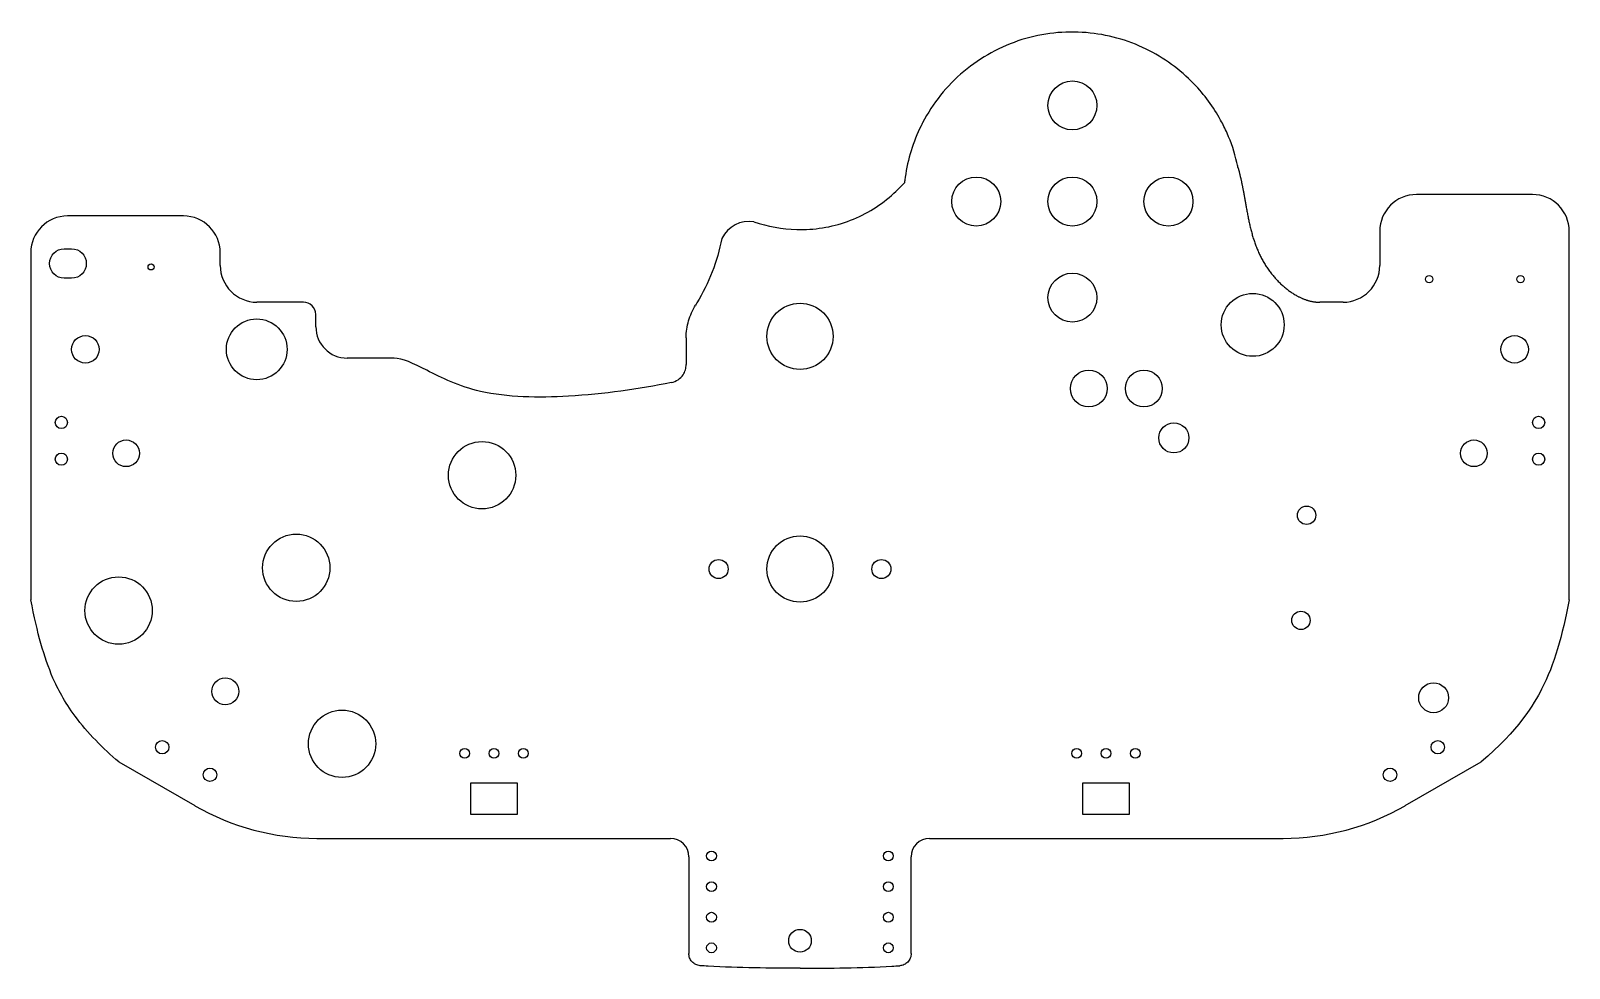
# Model space of a CAD drawing. Header units: millimetres. Extents: x -63 to 63, y -41 to 36.
import ezdxf

# ---------------------------------------------------------------- set-up
doc = ezdxf.new("R2010")
doc.units = ezdxf.units.MM
doc.layers.get('0').update_dxf_attribs({"linetype": 'CONTINUOUS'})

msp = doc.modelspace()

# ---------------------------------------------------------------- linework, layer by layer
for p, q in [((59.84, 22.13), (50.36, 22.13)), ((-50.36, 20.38), (-59.84, 20.38)), ((47.36, 19.13), (47.36, 16.34)), ((62.84, -10.96), (62.84, 19.13)), ((-62.84, 17.38), (-62.84, -10.96)), ((-47.36, 16.34), (-47.36, 17.38)), ((-40.56, 13.34), (-44.36, 13.34)), ((44.36, 13.34), (42.46, 13.34)), ((-39.56, 11.34), (-39.56, 12.34)), ((-9.3, 10.44), (-9.3, 8.26)), ((-33.16, 8.77), (-36.98, 8.77)), ((-55.64, -24.2), (-49.43, -27.77)), ((49.43, -27.77), (55.64, -24.2)), ((-39.46, -30.44), (-10.58, -30.44)), ((10.58, -30.44), (39.46, -30.44)), ((-9.08, -31.94), (-9.08, -39.84)), ((9.08, -39.84), (9.08, -31.94))]:
    msp.add_line(p, q)
msp.add_lwpolyline([(-59.5, 15.3), (-60.1, 15.3, -1), (-60.1, 17.7), (-59.5, 17.7, -1)], format="xyb", close=True)
for points in [[(-23.1, -25.9), (-23.1, -28.5), (-26.9, -28.5), (-26.9, -25.9)], [(26.9, -25.9), (26.9, -28.5), (23.1, -28.5), (23.1, -25.9)]]:
    msp.add_lwpolyline(points, close=True)
for centre, radius in [((22.25, 29.41), 2), ((14.4, 21.56), 2), ((22.25, 21.56), 2), ((30.1, 21.56), 2), ((-53.01, 16.22), 0.25), ((22.25, 13.71), 2), ((51.4, 15.22), 0.3), ((58.85, 15.22), 0.3), ((36.98, 11.49), 2.57), ((0, 10.55), 2.7), ((-44.38, 9.49), 2.48), ((-58.38, 9.49), 1.12), ((58.38, 9.49), 1.12), ((23.59, 6.29), 1.5), ((28.09, 6.29), 1.5), ((-60.34, 3.52), 0.5), ((60.34, 3.52), 0.5), ((30.54, 2.26), 1.23), ((-55.05, 1), 1.09), ((-25.97, -0.79), 2.75), ((55.05, 1), 1.09), ((-60.34, 0.52), 0.5), ((60.34, 0.52), 0.5), ((41.38, -4.06), 0.75), ((-41.15, -8.35), 2.75), ((0, -8.45), 2.7), ((-6.65, -8.45), 0.779), ((6.65, -8.45), 0.779), ((-55.66, -11.84), 2.75), ((40.92, -12.64), 0.75), ((-46.95, -18.44), 1.1), ((51.76, -18.96), 1.22), ((-37.41, -22.72), 2.75), ((-52.1, -23), 0.55), ((52.1, -23), 0.55), ((-27.4, -23.5), 0.4), ((-25, -23.5), 0.4), ((-22.6, -23.5), 0.4), ((22.6, -23.5), 0.4), ((25, -23.5), 0.4), ((27.4, -23.5), 0.4), ((-48.2, -25.25), 0.55), ((48.2, -25.25), 0.55), ((-7.23, -31.88), 0.4), ((7.22, -31.88), 0.4), ((-7.23, -34.38), 0.4), ((7.22, -34.38), 0.4), ((-7.23, -36.88), 0.4), ((7.22, -36.88), 0.4), ((0, -38.8), 0.925), ((-7.23, -39.38), 0.4), ((7.22, -39.38), 0.4)]:
    msp.add_circle(centre, radius)
for centre, radius, start, end in [((50.36, 19.13), 3, 90, 180), ((59.84, 19.13), 3, 0, 90), ((-59.84, 17.38), 3, 90, 180), ((-50.36, 17.38), 3, 0, 90), ((-4.13, 17.43), 2.51, 81.6033, 153.6937), ((-44.36, 16.34), 3, 180, 270), ((44.36, 16.34), 3, 270, 360), ((-40.56, 12.34), 1, 0, 90), ((-36.98, 11.34), 2.57, 180, 270), ((-39.46, -10.44), 20, 240.082, 270), ((39.46, -10.44), 20, 270, 299.918), ((-10.58, -31.94), 1.5, 0, 90), ((10.58, -31.94), 1.5, 90, 180)]:
    msp.add_arc(centre, radius, start, end)
for points, knots in [([(34.36, 28.21), (33.77, 29.28), (33.04, 30.28), (32.18, 31.17), (31.05, 32.33), (29.73, 33.3), (28.27, 34.01), (26.74, 34.75), (25.09, 35.21), (23.39, 35.35), (21.62, 35.5), (19.83, 35.31), (18.13, 34.78), (16.39, 34.23), (14.78, 33.35), (13.38, 32.18), (11.99, 31.02), (10.85, 29.59), (10.01, 27.98), (9.97, 27.9), (9.93, 27.82), (9.89, 27.75), (9.24, 26.43), (8.8, 25.02), (8.59, 23.56), (8.59, 23.54), (8.59, 23.51), (8.58, 23.49), (8.57, 23.35), (8.55, 23.22), (8.53, 23.09)], [9.564095, 9.564095, 9.564095, 9.564095, 9.967517, 9.967517, 9.967517, 10.495774, 10.495774, 10.495774, 11.050721, 11.050721, 11.050721, 11.629642, 11.629642, 11.629642, 12.223114, 12.223114, 12.223114, 12.813878, 12.813878, 12.813878, 12.842193, 12.842193, 12.842193, 13.321272, 13.321272, 13.321272, 13.329366, 13.329366, 13.329366, 13.369441, 13.369441, 13.369441, 13.369441]), ([(35.78, 24.34), (35.76, 24.47), (35.73, 24.61), (35.69, 24.75), (35.5, 25.57), (35.23, 26.37), (34.89, 27.14), (34.73, 27.5), (34.55, 27.86), (34.36, 28.21)], [2.0428064, 2.0428064, 2.0428064, 2.0428064, 2.0715242, 2.0715242, 2.0715242, 2.2372627, 2.2372627, 2.2372627, 2.3158423, 2.3158423, 2.3158423, 2.3158423]), ([(0, 19.27), (1.41, 19.26), (2.81, 19.52), (4.13, 20.03), (5.44, 20.54), (6.64, 21.28), (7.67, 22.23), (7.87, 22.41), (8.07, 22.6), (8.25, 22.8), (8.34, 22.89), (8.44, 22.99), (8.53, 23.09)], [-3.4837167, -3.4837167, -3.4837167, -3.4837167, -3.1058237, -3.1058237, -3.1058237, -2.7321441, -2.7321441, -2.7321441, -2.6594985, -2.6594985, -2.6594985, -2.6191349, -2.6191349, -2.6191349, -2.6191349]), ([(-3.77, 19.91), (-2.64, 19.52), (-1.46, 19.3), (-0.26, 19.27), (-0.18, 19.27), (-0.09, 19.27), (0, 19.27)], [-4.8282537, -4.8282537, -4.8282537, -4.8282537, -4.5085128, -4.5085128, -4.5085128, -4.4853246, -4.4853246, -4.4853246, -4.4853246]), ([(-6.39, 18.54), (-6.75, 16.69), (-7.44, 14.9), (-8.42, 13.28), (-8.46, 13.22), (-8.5, 13.16), (-8.53, 13.1)], [-1.3762995, -1.3762995, -1.3762995, -1.3762995, -1.0241977, -1.0241977, -1.0241977, -1.0107821, -1.0107821, -1.0107821, -1.0107821]), ([(-9.3, 10.44), (-9.3, 10.91), (-9.23, 11.37), (-8.97, 12.27), (-8.78, 12.7), (-8.53, 13.1)], [0, 0, 0, 0, 0.1402674, 0.1402674, 0.2805348, 0.2805348, 0.2805348, 0.2805348]), ([(-10.5, 6.78), (-13.18, 6.25), (-16.01, 5.83), (-18.92, 5.66), (-21.37, 5.52), (-23.9, 5.55), (-26.1, 6.06), (-27.82, 6.46), (-29.3, 7.17), (-30.49, 7.78), (-31.61, 8.35), (-32.49, 8.77), (-33.16, 8.77)], [-0.9524769, -0.9524769, -0.9524769, -0.9524769, -0.6466449, -0.6466449, -0.6466449, -0.3881437, -0.3881437, -0.3881437, -0.1871152, -0.1871152, -0.1871152, 0, 0, 0, 0]), ([(-10.5, 6.78), (-10.31, 6.82), (-10.13, 6.9), (-9.8, 7.12), (-9.66, 7.25), (-9.47, 7.54), (-9.41, 7.67), (-9.32, 7.96), (-9.3, 8.11), (-9.3, 8.26)], [0, 0, 0, 0, 0.0585967, 0.0585967, 0.1171933, 0.1171933, 0.1618045, 0.1618045, 0.2064156, 0.2064156, 0.2064156, 0.2064156]), ([(-55.64, -24.2), (-56.95, -23.1), (-58.19, -21.84), (-60.1, -19.27), (-60.64, -18.23), (-61.77, -15.63), (-62.29, -13.71), (-62.84, -10.96)], [-1.768021, -1.768021, -1.768021, -1.768021, -1.269312, -1.269312, -0.838689, -0.838689, 0, 0, 0, 0]), ([(62.84, -10.96), (62.25, -13.93), (61.63, -16.24), (59.99, -19.42), (58.65, -21.67), (55.64, -24.2)], [-3.258993, -3.258993, -3.258993, -3.258993, -1.182426, -1.182426, 0, 0, 0, 0]), ([(-8.15, -40.84), (-8.28, -40.83), (-8.4, -40.79), (-8.64, -40.68), (-8.74, -40.6), (-8.91, -40.41), (-8.97, -40.31), (-9.06, -40.08), (-9.08, -39.96), (-9.08, -39.84)], [0, 0, 0, 0, 0.0390644, 0.0390644, 0.0781289, 0.0781289, 0.1146021, 0.1146021, 0.1510752, 0.1510752, 0.1510752, 0.1510752]), ([(9.08, -39.84), (9.08, -39.97), (9.06, -40.1), (8.96, -40.34), (8.89, -40.45), (8.71, -40.63), (8.61, -40.7), (8.39, -40.8), (8.27, -40.83), (8.15, -40.84)], [0, 0, 0, 0, 0.0390644, 0.0390644, 0.0781289, 0.0781289, 0.1146021, 0.1146021, 0.1510752, 0.1510752, 0.1510752, 0.1510752]), ([(0, -41.05), (-1.23, -41.05), (-2.48, -41.04), (-3.71, -41.01), (-4.98, -40.99), (-6.24, -40.95), (-7.5, -40.88), (-7.72, -40.86), (-7.93, -40.85), (-8.15, -40.84)], [0, 0, 0, 0, 0.3713426, 0.3713426, 0.3713426, 0.7524623, 0.7524623, 0.7524623, 0.8185938, 0.8185938, 0.8185938, 0.8185938]), ([(0, -41.05), (1.23, -41.05), (2.48, -41.04), (3.71, -41.01), (4.98, -40.99), (6.24, -40.95), (7.5, -40.88), (7.72, -40.86), (7.93, -40.85), (8.15, -40.84)], [0, 0, 0, 0, 0.3713426, 0.3713426, 0.3713426, 0.7524623, 0.7524623, 0.7524623, 0.8185938, 0.8185938, 0.8185938, 0.8185938])]:
    msp.add_open_spline(points, degree=3, knots=knots)
msp.add_open_spline([(35.78, 24.34), (35.86, 24.05), (36.01, 23.46), (36.19, 22.59), (36.39, 21.43), (36.64, 19.99), (36.98, 18.57), (37.49, 17.21), (38.22, 15.96), (39.16, 14.86), (40.23, 14), (41.13, 13.55), (41.8, 13.37), (42.24, 13.34), (42.46, 13.34)], degree=5)

doc.saveas('drawing.dxf')
